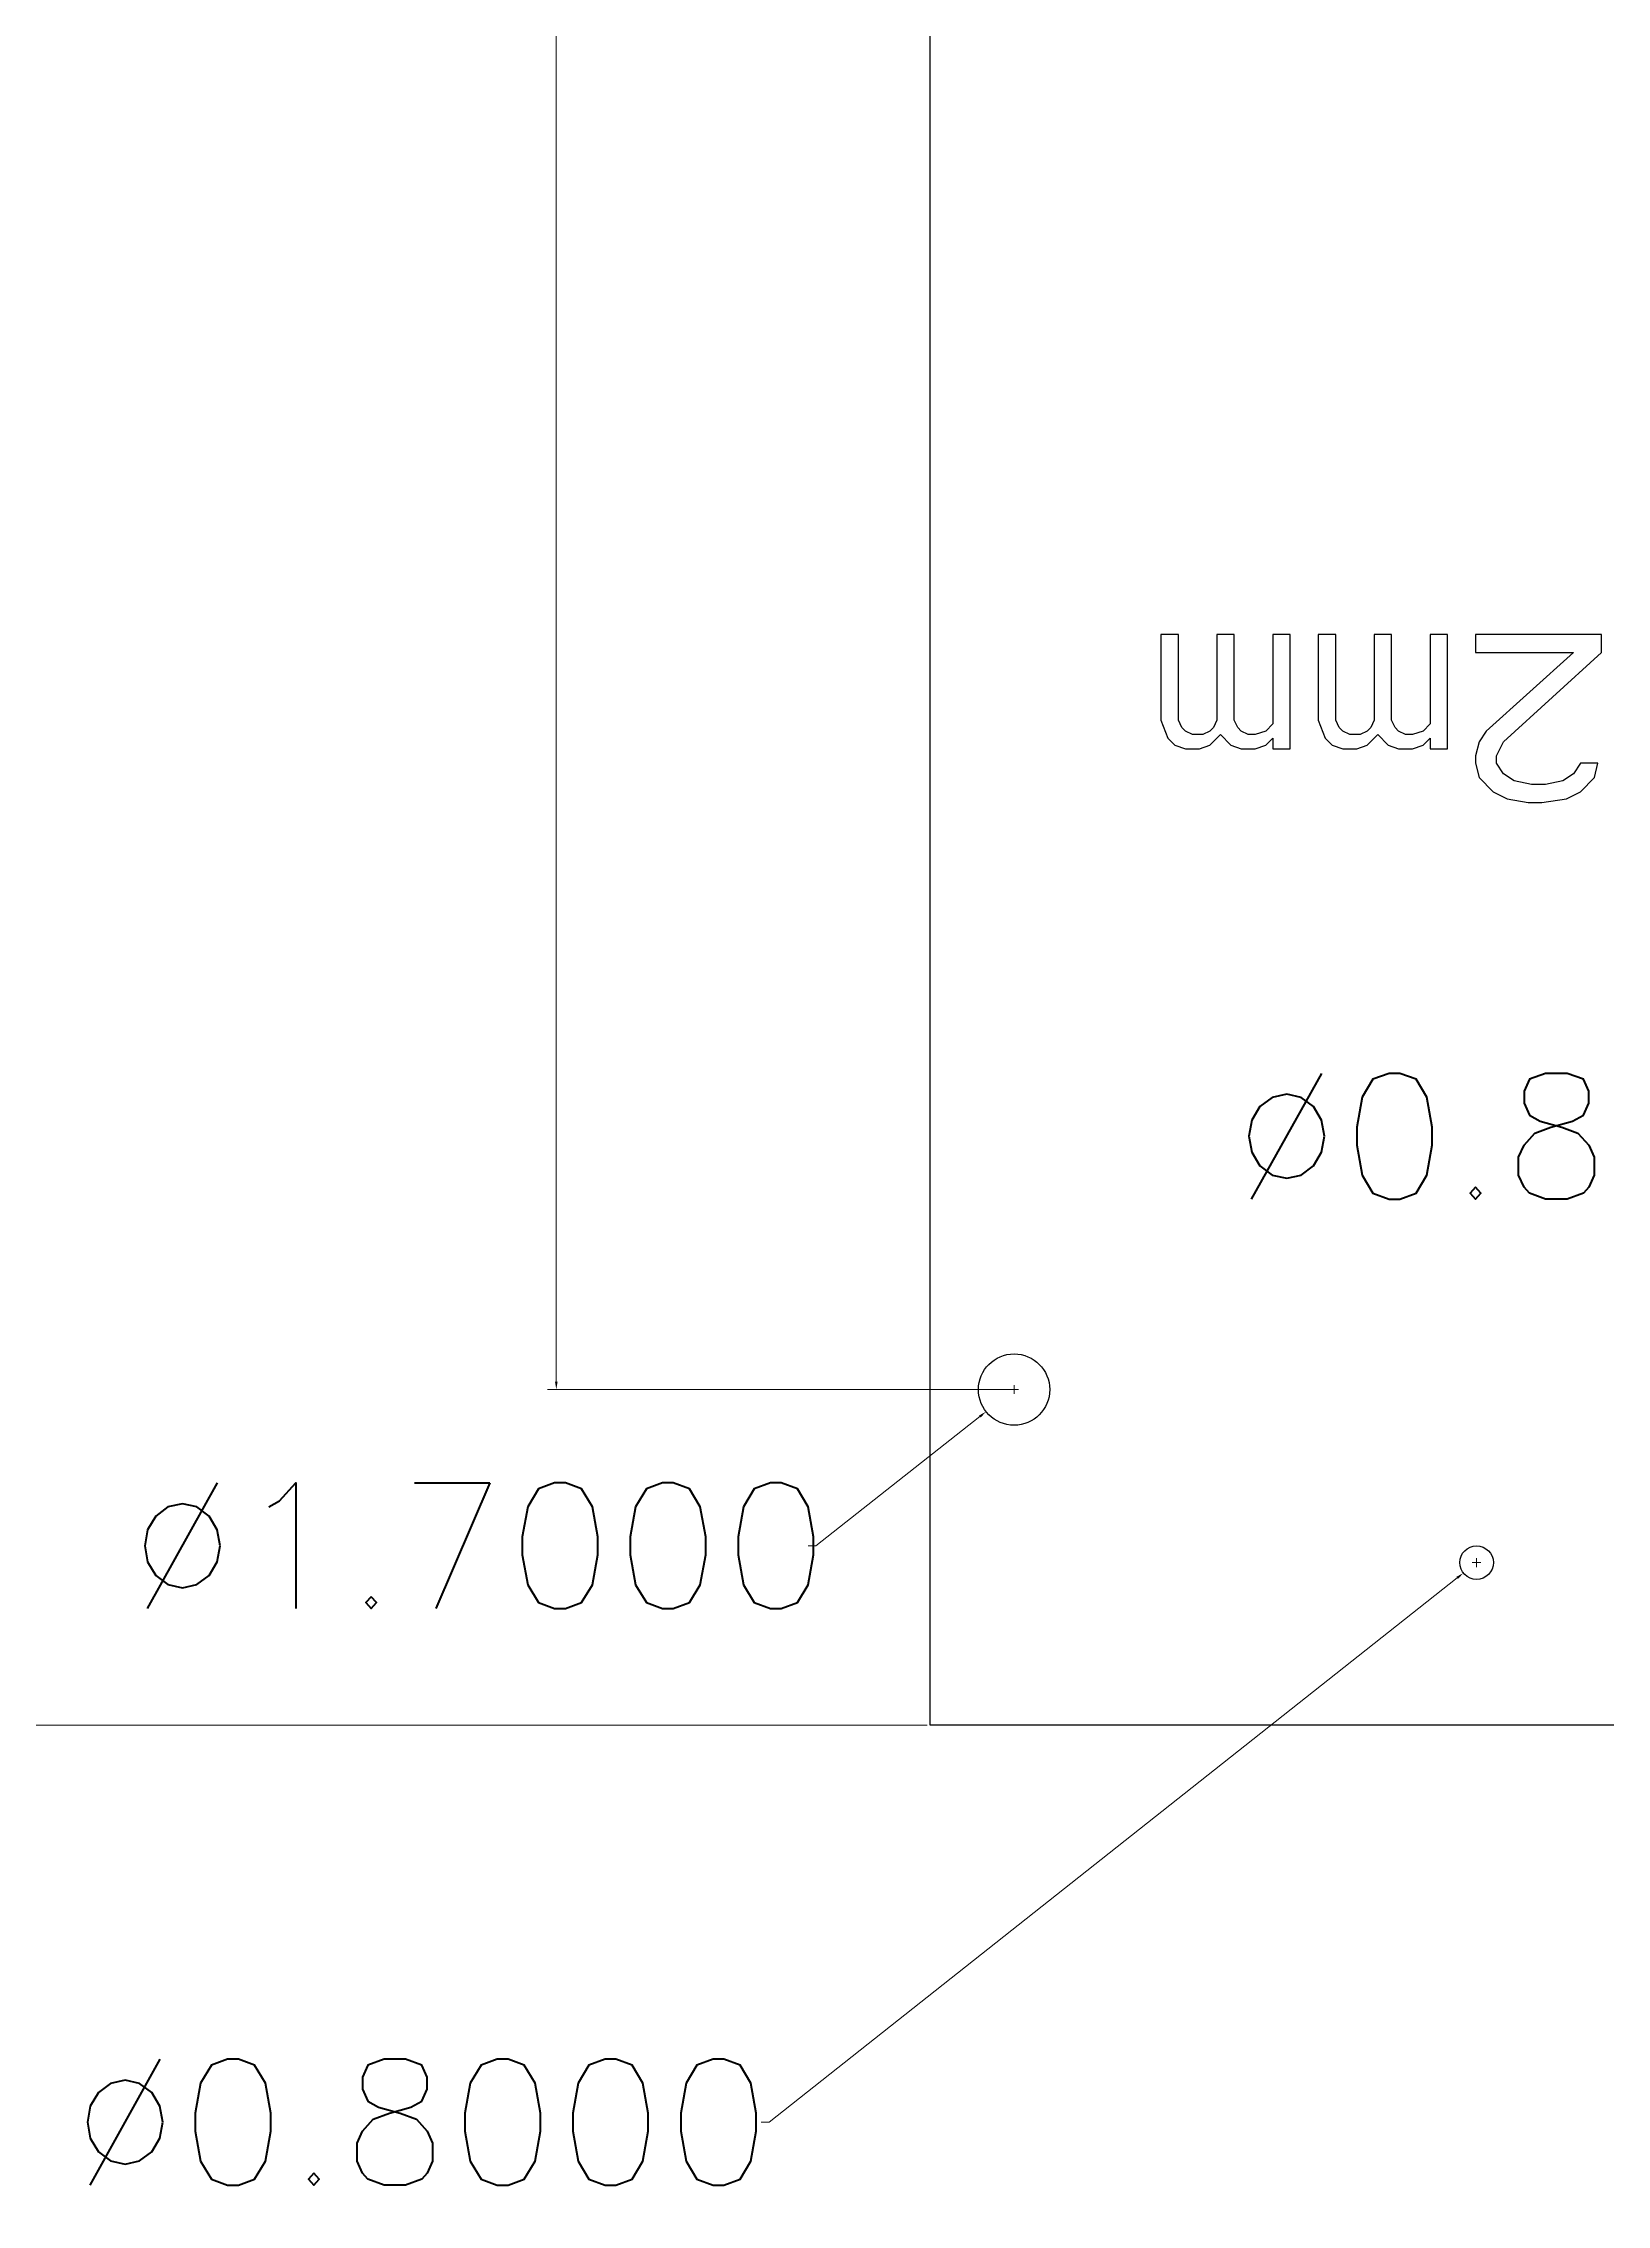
# Model space of a CAD drawing. Header units: inches. Extents: x 0 to 297, y 0 to 210.
# Drawn here: x 196 to 233.2, y 55.8 to 107.3 of the extents above; entities that cross this region are included whole.
import ezdxf

# ---------------------------------------------------------------- set-up
doc = ezdxf.new("R2010")
doc.units = ezdxf.units.IN
doc.header["$LTSCALE"] = 0.64311
doc.header["$MEASUREMENT"] = 0
doc.header["$PDMODE"] = 3
doc.header["$PDSIZE"] = 0.3125
doc.layers.get('0').update_dxf_attribs({"linetype": 'CONTINUOUS'})
doc.layers.get('Defpoints').update_dxf_attribs({"linetype": 'CONTINUOUS'})
doc.styles.get("Standard").update_dxf_attribs({"font": 'txt.shx', "height": 3})
doc.dimstyles.get("Standard").update_dxf_attribs({"dimtxt": 0.15625, "dimasz": 0.1875, "dimexe": 0.18, "dimexo": 0.0625, "dimgap": 0.09, "dimtad": 0, "dimtih": 1, "dimtoh": 1, "dimzin": 4, "dimdsep": 46, "dimtxsty": 'Standard', "dimcen": 0.09, "dimadec": 0, "dimazin": 0, "dimtp": 0.01, "dimtm": 0.01, "dimtfac": 1, "dimtofl": 0, "dimtmove": 0, "dimatfit": 3, "dimfxl": 1, "dimtolj": 1, "dimtzin": 4, "dimarcsym": 0})

# ---------------------------------------------------------------- blocks, each defined once
blk = doc.blocks.new('*D4')
at = {"color": 0, "lineweight": 0}
for p, q in [((217.05, 151.203), (188.287, 151.203)), ((188.498, 151.015), (188.498, 110.793)), ((188.498, 67.39), (188.498, 107.613)), ((217.05, 67.203), (188.287, 67.203))]:
    blk.add_line(p, q, dxfattribs=at)
for points in [[(188.467, 151.015), (188.529, 151.015), (188.498, 151.203)], [(188.467, 67.39), (188.529, 67.39), (188.498, 67.203)]]:
    blk.add_solid(points, dxfattribs=at)
at = {"layer": 'Defpoints', "color": 0, "lineweight": 0}
for p in [(217.123, 151.203), (188.498, 67.203), (217.123, 67.203)]:
    blk.add_point(p, dxfattribs=at)
at = {"color": 0, "lineweight": 0, "insert": (188.498, 109.203), "char_height": 3, "attachment_point": 5}
blk.add_mtext('\\A1;84.0000', dxfattribs=at)
blk = doc.blocks.new('*D11')
at = {"color": 0, "lineweight": 0}
for p, q in [((219.05, 148.203), (208.002, 148.203)), ((208.212, 148.015), (208.212, 113.293)), ((208.212, 75.39), (208.212, 110.113)), ((219.05, 75.203), (208.002, 75.203))]:
    blk.add_line(p, q, dxfattribs=at)
for points in [[(208.181, 148.015), (208.243, 148.015), (208.212, 148.203)], [(208.181, 75.39), (208.243, 75.39), (208.212, 75.203)]]:
    blk.add_solid(points, dxfattribs=at)
at = {"layer": 'Defpoints', "color": 0, "lineweight": 0}
for p in [(219.123, 148.203), (208.212, 75.203), (219.123, 75.203)]:
    blk.add_point(p, dxfattribs=at)
at = {"color": 0, "lineweight": 0, "insert": (208.212, 111.703), "char_height": 3, "attachment_point": 5}
blk.add_mtext('\\A1;73.0000', dxfattribs=at)
blk = doc.blocks.new('*D15')
at = {"color": 0, "lineweight": 0}
for p, q in [((219.123, 75.098), (219.123, 75.308)), ((219.017, 75.203), (219.228, 75.203)), ((214.399, 71.48), (218.308, 74.561)), ((214.212, 71.48), (214.399, 71.48))]:
    blk.add_line(p, q, dxfattribs=at)
blk.add_solid([(218.288, 74.585), (218.327, 74.536), (218.455, 74.677)], dxfattribs=at)
at = {"layer": 'Defpoints', "color": 0, "lineweight": 0}
for p in [(219.79, 75.729), (218.455, 74.677)]:
    blk.add_point(p, dxfattribs=at)
at = {"color": 0, "lineweight": 0, "insert": (206.372, 71.48), "char_height": 3, "attachment_point": 5}
blk.add_mtext('\\A1;∅1.7000', dxfattribs=at)
blk = doc.blocks.new('*D17')
at = {"color": 0, "lineweight": 0}
for p, q in [((240.782, 81.243), (240.969, 81.243)), ((240.969, 81.243), (243.321, 74.805)), ((243.417, 74.253), (243.628, 74.253)), ((243.523, 74.148), (243.523, 74.358))]:
    blk.add_line(p, q, dxfattribs=at)
blk.add_solid([(243.35, 74.815), (243.292, 74.794), (243.385, 74.629)], dxfattribs=at)
at = {"layer": 'Defpoints', "color": 0, "lineweight": 0}
for p in [(243.385, 74.629), (243.66, 73.877)]:
    blk.add_point(p, dxfattribs=at)
at = {"color": 0, "lineweight": 0, "insert": (232.692, 81.243), "char_height": 3, "attachment_point": 5}
blk.add_mtext('\\A1;∅0.8000', dxfattribs=at)
blk = doc.blocks.new('*D18')
at = {"color": 0, "lineweight": 0}
for p, q in [((230.147, 70.973), (230.147, 71.183)), ((213.282, 57.736), (229.686, 70.713)), ((230.041, 71.078), (230.252, 71.078)), ((213.095, 57.736), (213.282, 57.736))]:
    blk.add_line(p, q, dxfattribs=at)
blk.add_solid([(229.666, 70.738), (229.705, 70.689), (229.833, 70.83)], dxfattribs=at)
at = {"layer": 'Defpoints', "color": 0, "lineweight": 0}
for p in [(230.46, 71.326), (229.833, 70.83)]:
    blk.add_point(p, dxfattribs=at)
at = {"color": 0, "lineweight": 0, "insert": (205.005, 57.736), "char_height": 3, "attachment_point": 5}
blk.add_mtext('\\A1;∅0.8000', dxfattribs=at)

msp = doc.modelspace()

# ---------------------------------------------------------------- linework, layer by layer
at = {"color": 7, "linetype": 'Continuous'}
for p, q in [((217.12265, 67.2029), (217.12265, 151.2029)), ((249.12265, 67.2029), (217.12265, 67.2029))]:
    msp.add_line(p, q, dxfattribs=at)
at = {"color": 40, "linetype": 'Continuous'}
for p, q in [((223.03932, 93.2029), (222.62265, 93.2029)), ((222.62265, 93.2029), (222.62265, 91.16035)), ((223.03932, 91.16035), (223.03932, 93.2029)), ((224.37265, 93.2029), (223.95599, 93.2029)), ((223.95599, 93.2029), (223.95599, 91.16035)), ((224.37265, 91.16035), (224.37265, 93.2029)), ((225.70599, 93.2029), (225.28932, 93.2029)), ((225.28932, 93.2029), (225.28932, 91.07524)), ((225.70599, 90.4795), (225.70599, 93.2029)), ((226.78932, 93.2029), (226.37265, 93.2029)), ((226.37265, 93.2029), (226.37265, 91.16035)), ((226.78932, 91.16035), (226.78932, 93.2029)), ((228.12265, 93.2029), (227.70599, 93.2029)), ((227.70599, 93.2029), (227.70599, 91.16035)), ((228.12265, 91.16035), (228.12265, 93.2029)), ((229.45599, 93.2029), (229.03932, 93.2029)), ((229.03932, 93.2029), (229.03932, 91.07524)), ((229.45599, 90.4795), (229.45599, 93.2029)), ((233.12265, 93.2029), (230.12265, 93.2029)), ((230.12265, 93.2029), (230.12265, 92.77737)), ((230.12265, 92.77737), (232.45599, 92.77737)), ((232.45599, 92.77737), (230.37265, 90.90503)), ((230.78932, 90.64971), (233.12265, 92.77737)), ((233.12265, 92.77737), (233.12265, 93.2029)), ((222.62265, 91.16035), (222.78932, 90.73481)), ((222.78932, 90.73481), (222.95599, 90.5646)), ((223.12265, 90.99013), (223.03932, 91.16035)), ((223.20599, 90.90503), (223.12265, 90.99013)), ((223.37265, 90.81992), (223.20599, 90.90503)), ((223.62265, 90.81992), (223.37265, 90.81992)), ((223.78932, 90.90503), (223.62265, 90.81992)), ((223.87265, 90.99013), (223.78932, 90.90503)), ((223.78932, 90.5646), (224.03932, 90.81992)), ((223.95599, 91.16035), (223.87265, 90.99013)), ((224.03932, 90.81992), (224.28932, 90.5646)), ((224.45599, 90.99013), (224.37265, 91.16035)), ((224.53932, 90.90503), (224.45599, 90.99013)), ((224.70599, 90.81992), (224.53932, 90.90503)), ((224.87265, 90.81992), (224.70599, 90.81992)), ((225.12265, 90.90503), (224.87265, 90.81992)), ((225.28932, 91.07524), (225.12265, 90.90503)), ((225.12265, 90.5646), (225.28932, 90.73481)), ((225.28932, 90.73481), (225.28932, 90.4795)), ((226.37265, 91.16035), (226.53932, 90.73481)), ((226.53932, 90.73481), (226.70599, 90.5646)), ((226.87265, 90.99013), (226.78932, 91.16035)), ((226.95599, 90.90503), (226.87265, 90.99013)), ((227.12265, 90.81992), (226.95599, 90.90503)), ((227.37265, 90.81992), (227.12265, 90.81992)), ((227.53932, 90.90503), (227.37265, 90.81992)), ((227.62265, 90.99013), (227.53932, 90.90503)), ((227.53932, 90.5646), (227.78932, 90.81992)), ((227.70599, 91.16035), (227.62265, 90.99013)), ((227.78932, 90.81992), (228.03932, 90.5646)), ((228.20599, 90.99013), (228.12265, 91.16035)), ((228.28932, 90.90503), (228.20599, 90.99013)), ((228.45599, 90.81992), (228.28932, 90.90503)), ((228.62265, 90.81992), (228.45599, 90.81992)), ((228.87265, 90.90503), (228.62265, 90.81992)), ((229.03932, 91.07524), (228.87265, 90.90503)), ((228.87265, 90.5646), (229.03932, 90.73481)), ((229.03932, 90.73481), (229.03932, 90.4795)), ((230.37265, 90.90503), (230.20599, 90.64971)), ((222.95599, 90.5646), (223.20599, 90.4795)), ((223.20599, 90.4795), (223.53932, 90.4795)), ((223.53932, 90.4795), (223.78932, 90.5646)), ((224.28932, 90.5646), (224.53932, 90.4795)), ((224.53932, 90.4795), (224.87265, 90.4795)), ((224.87265, 90.4795), (225.12265, 90.5646)), ((225.28932, 90.4795), (225.70599, 90.4795)), ((226.70599, 90.5646), (226.95599, 90.4795)), ((226.95599, 90.4795), (227.28932, 90.4795)), ((227.28932, 90.4795), (227.53932, 90.5646)), ((228.03932, 90.5646), (228.28932, 90.4795)), ((228.28932, 90.4795), (228.62265, 90.4795)), ((228.62265, 90.4795), (228.87265, 90.5646)), ((229.03932, 90.4795), (229.45599, 90.4795)), ((230.20599, 90.64971), (230.12265, 90.30928)), ((230.12265, 90.30928), (230.12265, 90.13907)), ((230.62265, 90.30928), (230.78932, 90.64971)), ((230.62265, 90.13907), (230.62265, 90.30928)), ((230.12265, 90.13907), (230.20599, 89.79864)), ((230.20599, 89.79864), (230.53932, 89.45822)), ((230.78932, 89.88375), (230.62265, 90.13907)), ((231.03932, 89.71354), (230.78932, 89.88375)), ((231.45599, 89.62843), (231.03932, 89.71354)), ((232.20599, 89.71354), (231.78932, 89.62843)), ((232.45599, 89.88375), (232.20599, 89.71354)), ((232.62265, 90.13907), (232.45599, 89.88375)), ((233.03932, 90.13907), (232.62265, 90.13907)), ((232.62265, 89.45822), (232.95599, 89.79864)), ((232.95599, 89.79864), (233.03932, 90.13907)), ((230.53932, 89.45822), (230.87265, 89.28801)), ((230.87265, 89.28801), (231.37265, 89.2029)), ((231.37265, 89.2029), (231.70599, 89.2029)), ((231.78932, 89.62843), (231.45599, 89.62843)), ((231.70599, 89.2029), (232.28932, 89.28801)), ((232.28932, 89.28801), (232.62265, 89.45822))]:
    msp.add_line(p, q, dxfattribs=at)
at = {"color": 7, "linetype": 'Continuous'}
for centre, radius in [((219.12265, 75.2029), 0.85), ((230.14653, 71.0779), 0.4)]:
    msp.add_circle(centre, radius, dxfattribs=at)

# ---------------------------------------------------------------- dimensions: what is measured, and where the dimension line sits
at = {"lineweight": 0}
dim = msp.add_linear_dim(base=(188.49776, 67.2029), p1=(217.12265, 151.2029), p2=(217.12265, 67.2029), angle=90, dimstyle='Standard', override={"dimexe": 0.210472, "dimexo": 0.073081, "dimdec": 4, "dimzin": 0, "dimdsep": 0, "dimcen": 0.105236, "dimtp": 0, "dimtm": 0, "dimtdec": 4, "dimtzin": 0, "dimlwd": 0, "dimlwe": 0}, dxfattribs=at)
dim.commit()
dim.dimension.update_dxf_attribs({"geometry": '*D4', "text_midpoint": (188.49776, 109.2029), "dimtype": 160})
dim = msp.add_linear_dim(base=(208.21199, 75.2029), p1=(219.12265, 148.2029), p2=(219.12265, 75.2029), angle=90, dimstyle='Standard', override={"dimexe": 0.210472, "dimexo": 0.073081, "dimdec": 4, "dimzin": 0, "dimdsep": 0, "dimcen": 0.105236, "dimtp": 0, "dimtm": 0, "dimtdec": 4, "dimtzin": 0, "dimlwd": 0, "dimlwe": 0}, dxfattribs=at)
dim.commit()
dim.dimension.update_dxf_attribs({"geometry": '*D11', "text_midpoint": (208.21199, 111.7029)})
for p1, p2, picture, middle in [((243.6599, 73.87718), (243.38541, 74.62862), '*D17', (232.6917, 81.24295)), ((219.79021, 75.72908), (218.4551, 74.67672), '*D15', (206.37175, 71.47982)), ((230.46024, 71.32608), (229.83283, 70.82972), '*D18', (205.00457, 57.73605))]:
    dim = msp.add_diameter_dim_2p(p1=p1, p2=p2, dimstyle='Standard', override={"dimexe": 0.210472, "dimexo": 0.073081, "dimdec": 4, "dimzin": 0, "dimdsep": 0, "dimcen": 0.105236, "dimtp": 0, "dimtm": 0, "dimtdec": 4, "dimtzin": 0, "dimlwd": 0, "dimlwe": 0}, dxfattribs=at)
    dim.commit()
    dim.dimension.update_dxf_attribs({"geometry": picture, "text_midpoint": middle, "dimtype": 163})

doc.saveas('drawing.dxf')
